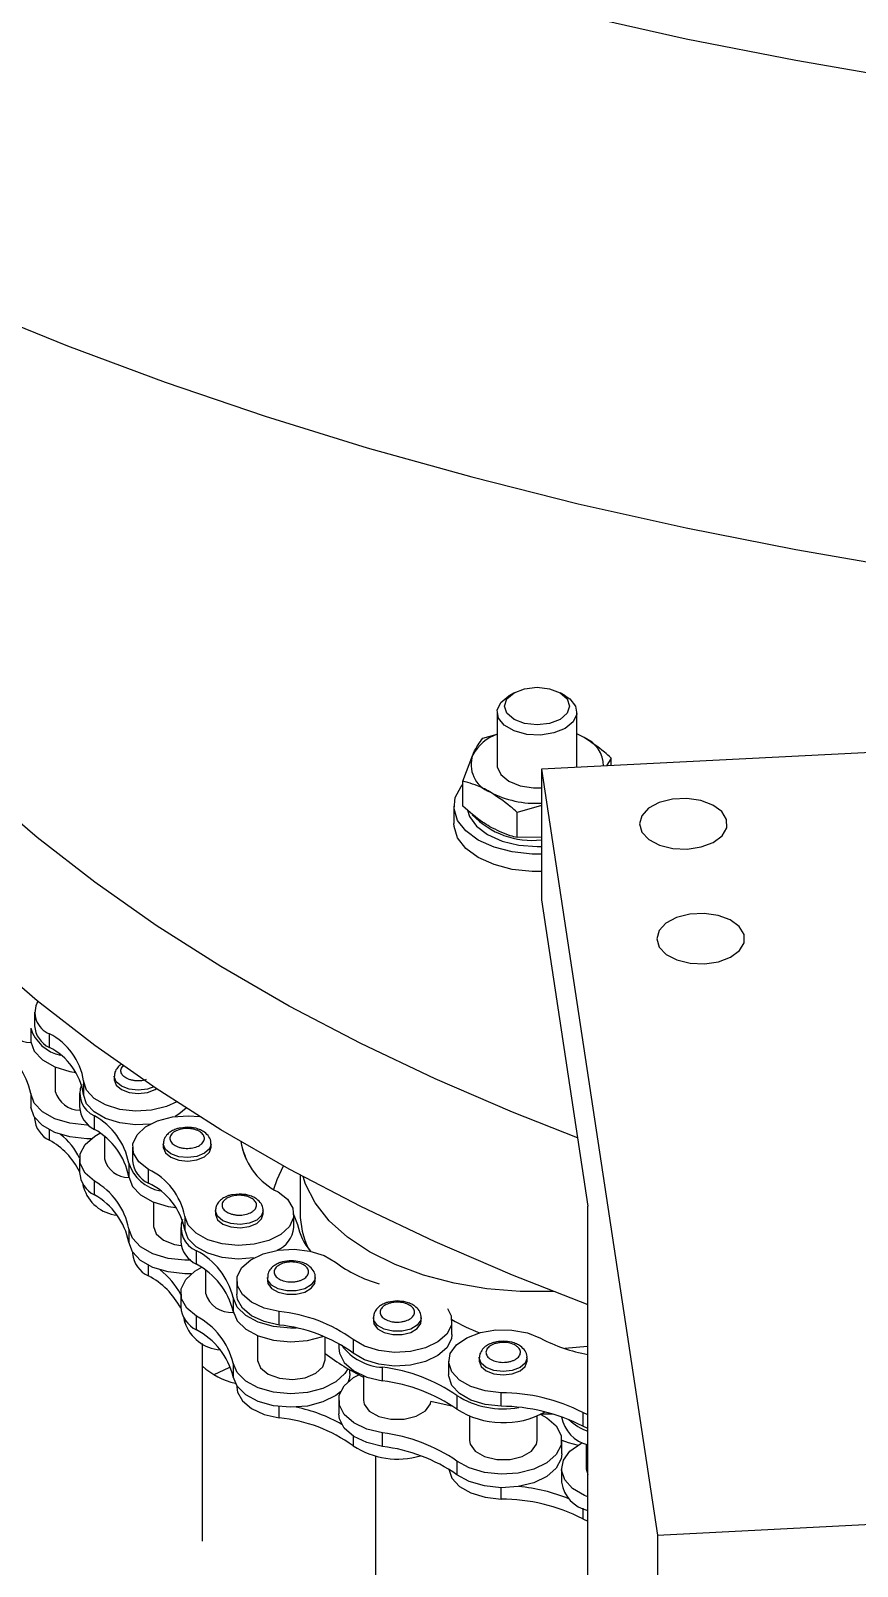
# Model space of a CAD drawing. Header units: millimetres. Extents: x 334 to 3694, y 0 to 2376.
# Drawn here: x 2528.7 to 2566, y 1154.5 to 1223.7 of the extents above; entities that cross this region are included whole.
import ezdxf

# ---------------------------------------------------------------- set-up
doc = ezdxf.new("R2010")
doc.units = ezdxf.units.MM
doc.header["$LTSCALE"] = 3
doc.layers.add('1_외형선', color=7, linetype='Continuous', lineweight=25)

msp = doc.modelspace()

# ---------------------------------------------------------------- linework, layer by layer
at = {"layer": '1_외형선'}
for p, q in [((2550.515, 1193.88), (2550.28, 1193.744)), ((2552.826, 1193.744), (2552.59, 1193.88)), ((2549.753, 1193.01), (2549.753, 1190.636)), ((2553.353, 1190.636), (2553.353, 1193.01)), ((2549.103, 1191.831), (2549.753, 1192.016)), ((2581.638, 1191.943), (2551.752, 1190.434)), ((2553.674, 1191.86), (2553.353, 1192.029)), ((2548.206, 1189.899), (2548.655, 1191.084)), ((2554.899, 1190.935), (2554.687, 1190.582)), ((2554.899, 1190.593), (2554.899, 1190.935)), ((2551.752, 1190.434), (2556.981, 1155.929)), ((2551.752, 1190.434), (2551.752, 1184.555)), ((2553.34, 1190.514), (2553.353, 1190.636)), ((2548.206, 1188.769), (2548.206, 1189.899)), ((2547.803, 1188.774), (2547.803, 1187.99)), ((2551.752, 1188.808), (2550.656, 1188.485)), ((2550.656, 1187.355), (2550.656, 1188.485)), ((2551.752, 1187.371), (2550.656, 1187.355)), ((2551.752, 1184.555), (2553.844, 1170.753)), ((2528.9, 1179.487), (2528.9, 1178.874)), ((2528.726, 1178.771), (2528.726, 1178.158)), ((2529.568, 1177.901), (2529.568, 1178.514)), ((2529.836, 1177.017), (2529.836, 1175.92)), ((2531.112, 1176.388), (2531.112, 1175.776)), ((2532.493, 1176.596), (2532.493, 1176.444)), ((2528.726, 1175.816), (2528.726, 1175.204)), ((2530.93, 1175.832), (2530.93, 1175.219)), ((2528.9, 1174.755), (2528.9, 1174.695)), ((2531.596, 1174.208), (2531.596, 1174.82)), ((2535.78, 1174.302), (2535.475, 1174.263)), ((2529.568, 1173.722), (2529.568, 1174.188)), ((2532.046, 1173.878), (2532.046, 1172.878)), ((2534.703, 1173.554), (2534.703, 1173.402)), ((2536.857, 1173.402), (2536.857, 1173.554)), ((2538.2, 1173.658), (2538.235, 1173.495)), ((2530.93, 1172.878), (2530.93, 1172.265)), ((2533.32, 1173.402), (2533.32, 1172.789)), ((2533.147, 1172.686), (2533.147, 1172.073)), ((2534.034, 1171.789), (2534.034, 1172.402)), ((2540.873, 1172.148), (2540.873, 1170.451)), ((2531.112, 1171.597), (2531.098, 1171.73)), ((2531.112, 1171.709), (2531.112, 1171.597)), ((2531.596, 1171.253), (2531.596, 1171.866)), ((2534.256, 1170.933), (2534.256, 1169.835)), ((2538.129, 1171.294), (2537.824, 1171.255)), ((2535.674, 1170.301), (2535.674, 1169.688)), ((2537.052, 1170.546), (2537.052, 1170.394)), ((2539.206, 1170.394), (2539.206, 1170.546)), ((2540.589, 1169.782), (2540.589, 1170.394)), ((2540.589, 1170.335), (2540.757, 1169.925)), ((2553.844, 1153.385), (2553.844, 1170.753)), ((2533.147, 1169.731), (2533.147, 1169.119)), ((2535.489, 1169.782), (2535.489, 1169.169)), ((2536.201, 1168.128), (2536.201, 1168.74)), ((2533.32, 1168.67), (2533.32, 1168.61)), ((2534.034, 1167.61), (2534.034, 1168.08)), ((2536.605, 1167.852), (2536.605, 1166.827)), ((2538.017, 1167.386), (2538.017, 1166.774)), ((2539.4, 1167.538), (2539.4, 1167.386)), ((2541.554, 1167.386), (2541.554, 1167.538)), ((2535.489, 1166.827), (2535.489, 1166.215)), ((2537.849, 1166.63), (2537.849, 1166.018)), ((2539.931, 1165.389), (2539.931, 1166.001)), ((2535.674, 1165.509), (2535.642, 1165.703)), ((2535.674, 1165.654), (2535.674, 1165.509)), ((2536.201, 1165.173), (2536.201, 1165.786)), ((2544.175, 1165.725), (2544.175, 1165.573)), ((2546.329, 1165.573), (2546.329, 1165.725)), ((2547.712, 1164.961), (2547.712, 1165.573)), ((2536.464, 1155.65), (2536.464, 1164.557)), ((2538.953, 1164.917), (2538.953, 1163.82)), ((2542.001, 1163.82), (2542.001, 1164.849)), ((2542.612, 1164.555), (2542.612, 1164.349)), ((2543.266, 1164.735), (2543.266, 1164.123)), ((2548.95, 1163.912), (2548.95, 1163.761)), ((2551.104, 1163.761), (2551.104, 1163.912)), ((2537.849, 1163.676), (2537.849, 1163.063)), ((2543.117, 1163.207), (2543.117, 1163.368)), ((2544.592, 1162.873), (2544.592, 1163.485)), ((2547.567, 1163.761), (2547.567, 1163.148)), ((2538.017, 1162.654), (2538.017, 1162.595)), ((2543.728, 1163.104), (2543.728, 1162.007)), ((2542.612, 1162.007), (2542.612, 1161.394)), ((2547.775, 1161.72), (2546.772, 1161.941)), ((2547.942, 1162.214), (2547.942, 1161.601)), ((2549.93, 1161.729), (2549.93, 1162.342)), ((2539.931, 1161.21), (2539.931, 1161.716)), ((2548.503, 1161.291), (2548.503, 1160.194)), ((2551.551, 1160.194), (2551.551, 1161.291)), ((2552.27, 1161.38), (2551.71, 1161.368)), ((2553.844, 1161.339), (2553.612, 1161.45)), ((2553.612, 1161.45), (2553.612, 1160.838)), ((2543.266, 1160.39), (2543.266, 1159.944)), ((2544.592, 1159.919), (2544.592, 1160.531)), ((2553.844, 1160.727), (2553.612, 1160.838)), ((2552.667, 1159.582), (2552.667, 1160.194)), ((2553.773, 1160.015), (2553.773, 1158.918)), ((2544.264, 1159.481), (2544.264, 1149.542)), ((2547.942, 1159.259), (2547.942, 1158.647)), ((2552.657, 1158.918), (2552.657, 1158.306)), ((2553.773, 1158.918), (2553.844, 1158.654)), ((2549.93, 1157.55), (2549.93, 1158.059)), ((2553.612, 1157.133), (2553.612, 1156.659)), ((2556.981, 1155.929), (2586.867, 1157.438)), ((2553.612, 1156.659), (2553.844, 1156.547)), ((2556.981, 1155.929), (2556.981, 1110.028))]:
    msp.add_line(p, q, dxfattribs=at)
at = {"layer": '1_외형선', "flags": 128}
for points in [[(2500.055, 1225.988), (2503.318, 1223.629), (2506.744, 1221.349), (2510.328, 1219.151), (2514.062, 1217.038), (2517.942, 1215.014), (2521.961, 1213.083), (2526.112, 1211.248), (2530.389, 1209.511), (2534.783, 1207.875), (2539.29, 1206.344), (2543.899, 1204.919), (2548.606, 1203.604), (2553.4, 1202.399), (2558.275, 1201.308), (2563.223, 1200.332), (2568.235, 1199.472)], [(2553.4, 1224.446), (2558.275, 1223.354), (2563.223, 1222.378), (2568.235, 1221.518), (2573.304, 1220.777), (2578.42, 1220.154), (2583.576, 1219.652), (2588.763, 1219.27), (2593.973, 1219.011), (2599.196, 1218.873), (2604.425, 1218.858), (2609.651, 1218.965), (2614.864, 1219.194), (2620.058, 1219.545), (2625.222, 1220.017), (2630.349, 1220.61), (2635.431, 1221.322), (2640.458, 1222.152), (2645.423, 1223.1), (2650.317, 1224.162)], [(2553.377, 1173.833), (2550.447, 1174.982), (2546.96, 1176.482), (2543.602, 1178.078), (2540.381, 1179.765), (2537.305, 1181.541), (2534.382, 1183.4), (2531.618, 1185.339), (2529.019, 1187.352), (2526.591, 1189.436), (2524.341, 1191.584), (2522.274, 1193.793), (2520.393, 1196.057), (2518.705, 1198.371), (2517.211, 1200.73), (2515.917, 1203.127), (2514.826, 1205.557), (2513.938, 1208.016), (2513.258, 1210.496), (2512.786, 1212.992), (2512.523, 1215.498), (2512.469, 1217.918)], [(2553.858, 1166.305), (2550.447, 1167.633), (2546.96, 1169.133), (2543.602, 1170.729), (2540.381, 1172.417), (2537.305, 1174.192), (2534.382, 1176.051), (2531.618, 1177.99), (2529.019, 1180.003), (2526.591, 1182.087), (2524.341, 1184.235), (2522.274, 1186.444), (2520.393, 1188.709), (2518.705, 1191.023), (2517.211, 1193.381), (2515.917, 1195.778), (2514.826, 1198.209), (2513.938, 1200.667), (2513.258, 1203.147), (2512.786, 1205.643), (2512.523, 1208.149), (2512.464, 1210.032)], [(2552.825, 1192.275), (2552.313, 1192.068), (2551.709, 1191.975), (2551.087, 1192.006), (2550.52, 1192.158), (2550.078, 1192.414), (2549.814, 1192.741), (2549.759, 1193.1), (2549.921, 1193.449), (2550.28, 1193.744)], [(2552.59, 1192.682), (2552.114, 1192.499), (2551.553, 1192.434), (2550.991, 1192.499), (2550.515, 1192.682), (2550.197, 1192.957), (2550.085, 1193.281), (2550.197, 1193.605), (2550.515, 1193.88), (2550.991, 1194.064), (2551.553, 1194.128), (2552.114, 1194.064), (2552.59, 1193.88), (2552.908, 1193.605), (2553.02, 1193.281), (2552.908, 1192.957), (2552.59, 1192.682)], [(2552.826, 1193.744), (2553.027, 1193.606), (2553.291, 1193.279), (2553.346, 1192.919), (2553.184, 1192.571), (2552.825, 1192.275)], [(2553.674, 1191.86), (2553.379, 1192.01), (2553.353, 1192.021)], [(2549.753, 1190.636), (2549.759, 1190.545), (2549.921, 1190.197), (2550.28, 1189.901), (2550.792, 1189.694), (2551.396, 1189.601), (2551.752, 1189.603)], [(2551.752, 1186.612), (2551.326, 1186.613), (2550.437, 1186.707), (2549.613, 1186.921), (2548.901, 1187.243), (2548.343, 1187.654), (2547.972, 1188.13), (2547.809, 1188.643), (2547.864, 1189.164), (2548.133, 1189.663), (2548.206, 1189.751)], [(2558.32, 1186.837), (2558.951, 1186.931), (2559.495, 1187.138), (2559.893, 1187.436), (2560.102, 1187.793), (2560.099, 1188.169), (2559.884, 1188.524), (2559.482, 1188.82), (2558.934, 1189.024), (2558.302, 1189.115), (2557.653, 1189.082), (2557.057, 1188.93), (2556.579, 1188.673), (2556.272, 1188.342), (2556.167, 1187.97), (2556.278, 1187.599), (2556.591, 1187.269), (2557.072, 1187.016), (2557.67, 1186.866), (2558.32, 1186.837)], [(2548.42, 1188.585), (2548.51, 1188.303), (2548.825, 1187.865), (2549.325, 1187.488), (2549.978, 1187.199), (2550.737, 1187.018), (2551.553, 1186.956), (2551.752, 1186.959)], [(2551.752, 1185.828), (2551.326, 1185.829), (2550.437, 1185.923), (2549.613, 1186.138), (2548.901, 1186.459), (2548.343, 1186.87), (2547.972, 1187.346), (2547.809, 1187.859), (2547.803, 1187.99)], [(2559.104, 1181.661), (2559.736, 1181.755), (2560.28, 1181.962), (2560.677, 1182.26), (2560.886, 1182.617), (2560.883, 1182.993), (2560.669, 1183.348), (2560.266, 1183.644), (2559.719, 1183.849), (2559.086, 1183.939), (2558.437, 1183.906), (2557.841, 1183.754), (2557.364, 1183.498), (2557.056, 1183.166), (2556.952, 1182.794), (2557.062, 1182.424), (2557.375, 1182.093), (2557.856, 1181.84), (2558.455, 1181.69), (2559.104, 1181.661)], [(2528.726, 1178.158), (2528.889, 1177.724), (2529.262, 1177.336), (2529.813, 1177.027), (2530.495, 1176.822), (2530.77, 1176.776)], [(2535.311, 1175.441), (2534.846, 1175.23), (2534.176, 1175.068), (2533.452, 1175.026), (2532.739, 1175.108), (2532.098, 1175.306), (2531.586, 1175.604), (2531.248, 1175.976), (2531.112, 1176.388)], [(2534.272, 1176.125), (2533.987, 1176.023), (2533.575, 1175.974), (2533.162, 1176.021), (2532.812, 1176.155), (2532.577, 1176.356), (2532.493, 1176.593), (2532.493, 1176.6)], [(2532.493, 1176.444), (2532.493, 1176.442), (2532.577, 1176.204), (2532.812, 1176.003), (2533.162, 1175.869), (2533.575, 1175.823), (2533.987, 1175.871), (2534.335, 1176.007), (2534.394, 1176.044)], [(2531.349, 1174.396), (2531.251, 1174.397), (2530.495, 1174.48), (2529.813, 1174.685), (2529.262, 1174.995), (2528.889, 1175.383), (2528.726, 1175.816)], [(2534.115, 1174.447), (2533.452, 1174.413), (2532.739, 1174.495), (2532.098, 1174.694), (2531.586, 1174.992), (2531.248, 1175.364), (2531.112, 1175.776)], [(2531.448, 1173.784), (2531.251, 1173.785), (2530.495, 1173.868), (2529.813, 1174.072), (2529.262, 1174.382), (2528.889, 1174.77), (2528.726, 1175.204)], [(2535.741, 1175.164), (2535.405, 1174.886), (2535.235, 1174.787)], [(2534.034, 1172.402), (2533.604, 1172.74), (2533.364, 1173.137), (2533.335, 1173.556), (2533.52, 1173.962), (2533.903, 1174.319), (2534.449, 1174.596), (2535.112, 1174.769), (2535.834, 1174.822), (2536.343, 1174.784)], [(2531.596, 1171.866), (2531.175, 1172.237), (2530.957, 1172.663), (2530.96, 1173.106), (2531.185, 1173.531), (2531.612, 1173.9), (2531.848, 1174.033)], [(2536.857, 1173.547), (2536.788, 1173.333), (2536.565, 1173.128), (2536.223, 1172.987), (2535.814, 1172.932), (2535.399, 1172.972), (2535.043, 1173.101), (2534.799, 1173.298), (2534.704, 1173.535), (2534.703, 1173.556)], [(2534.703, 1173.402), (2534.704, 1173.383), (2534.799, 1173.146), (2535.043, 1172.949), (2535.399, 1172.82), (2535.814, 1172.78), (2536.223, 1172.835), (2536.565, 1172.976), (2536.788, 1173.182), (2536.857, 1173.402)], [(2538.267, 1173.301), (2538.394, 1173.004), (2538.418, 1172.858)], [(2539.692, 1171.506), (2539.835, 1171.944), (2540.122, 1172.56)], [(2533.147, 1172.073), (2533.31, 1171.64), (2533.683, 1171.251), (2534.234, 1170.942), (2534.916, 1170.737), (2535.289, 1170.68)], [(2552.296, 1166.897), (2550.791, 1166.898), (2549.282, 1167.023), (2547.82, 1167.271), (2546.434, 1167.636), (2545.152, 1168.112), (2544.001, 1168.688), (2543.003, 1169.353), (2542.179, 1170.093), (2541.546, 1170.893), (2541.117, 1171.737), (2541.006, 1172.076)], [(2539.875, 1171.394), (2540.306, 1171.055), (2540.545, 1170.659), (2540.574, 1170.24), (2540.389, 1169.834), (2540.007, 1169.477), (2539.46, 1169.2), (2538.797, 1169.027), (2538.076, 1168.974), (2537.359, 1169.045), (2536.709, 1169.234), (2536.184, 1169.524), (2535.828, 1169.891), (2535.674, 1170.301)], [(2539.206, 1170.54), (2539.136, 1170.326), (2538.913, 1170.12), (2538.571, 1169.979), (2538.162, 1169.924), (2537.747, 1169.964), (2537.391, 1170.093), (2537.147, 1170.29), (2537.052, 1170.527), (2537.052, 1170.548)], [(2537.052, 1170.394), (2537.052, 1170.375), (2537.147, 1170.138), (2537.391, 1169.941), (2537.747, 1169.813), (2538.162, 1169.773), (2538.571, 1169.827), (2538.913, 1169.968), (2539.136, 1170.174), (2539.206, 1170.394)], [(2535.943, 1168.314), (2535.671, 1168.312), (2534.916, 1168.395), (2534.234, 1168.6), (2533.683, 1168.91), (2533.31, 1169.298), (2533.147, 1169.731)], [(2534.256, 1169.835), (2534.256, 1169.831), (2534.375, 1169.495), (2534.708, 1169.21), (2535.203, 1169.021), (2535.512, 1168.969)], [(2538.775, 1168.411), (2538.076, 1168.362), (2537.359, 1168.433), (2536.709, 1168.622), (2536.184, 1168.912), (2535.828, 1169.278), (2535.674, 1169.688)], [(2535.967, 1167.703), (2535.671, 1167.7), (2534.916, 1167.783), (2534.234, 1167.988), (2533.683, 1168.297), (2533.31, 1168.685), (2533.147, 1169.119)], [(2539.931, 1166.001), (2539.253, 1166.154), (2538.683, 1166.415), (2538.269, 1166.76), (2538.048, 1167.16), (2538.04, 1167.58), (2538.244, 1167.983), (2538.644, 1168.333), (2539.204, 1168.601), (2539.875, 1168.763), (2540.598, 1168.805), (2541.312, 1168.722), (2541.952, 1168.523), (2542.463, 1168.224)], [(2536.201, 1165.786), (2535.763, 1166.15), (2535.526, 1166.573), (2535.509, 1167.016), (2535.715, 1167.444), (2536.125, 1167.82), (2536.448, 1168.002)], [(2541.554, 1167.535), (2541.535, 1167.421), (2541.377, 1167.196), (2541.082, 1167.024), (2540.695, 1166.929), (2540.275, 1166.927), (2539.885, 1167.019), (2539.586, 1167.189), (2539.422, 1167.412), (2539.4, 1167.539)], [(2539.4, 1167.386), (2539.422, 1167.26), (2539.586, 1167.037), (2539.885, 1166.867), (2540.275, 1166.775), (2540.695, 1166.777), (2541.082, 1166.872), (2541.377, 1167.045), (2541.535, 1167.269), (2541.554, 1167.386)], [(2540.697, 1165.255), (2540.438, 1165.25), (2539.679, 1165.321), (2538.987, 1165.515), (2538.423, 1165.817), (2538.032, 1166.199), (2537.849, 1166.63)], [(2539.931, 1165.389), (2539.253, 1165.542), (2538.683, 1165.802), (2538.269, 1166.147), (2538.048, 1166.547), (2538.017, 1166.774)], [(2537.849, 1166.018), (2538.032, 1165.587), (2538.423, 1165.204), (2538.987, 1164.903), (2539.679, 1164.709), (2540.438, 1164.637), (2541.2, 1164.696), (2541.901, 1164.878), (2541.916, 1164.884)], [(2547.511, 1166.135), (2547.681, 1165.8), (2547.689, 1165.38), (2547.485, 1164.977), (2547.085, 1164.626), (2546.525, 1164.358), (2545.854, 1164.196), (2545.131, 1164.155), (2544.418, 1164.237), (2543.777, 1164.437), (2543.266, 1164.735)], [(2546.329, 1165.722), (2546.31, 1165.608), (2546.152, 1165.384), (2545.857, 1165.211), (2545.47, 1165.116), (2545.05, 1165.115), (2544.66, 1165.206), (2544.361, 1165.376), (2544.197, 1165.599), (2544.175, 1165.726)], [(2544.175, 1165.573), (2544.197, 1165.448), (2544.361, 1165.224), (2544.66, 1165.054), (2545.05, 1164.963), (2545.47, 1164.964), (2545.857, 1165.059), (2546.152, 1165.232), (2546.31, 1165.457), (2546.329, 1165.573)], [(2547.712, 1164.961), (2547.689, 1164.767), (2547.485, 1164.365), (2547.085, 1164.014), (2546.525, 1163.746), (2545.854, 1163.584), (2545.131, 1163.543), (2544.418, 1163.625), (2543.777, 1163.824), (2543.266, 1164.123)], [(2549.93, 1162.342), (2549.216, 1162.42), (2548.572, 1162.615), (2548.056, 1162.911), (2547.712, 1163.281), (2547.57, 1163.693), (2547.643, 1164.11), (2547.924, 1164.497), (2548.389, 1164.82), (2548.997, 1165.05), (2549.695, 1165.168), (2550.422, 1165.162), (2551.115, 1165.034), (2551.713, 1164.795)], [(2542.612, 1164.349), (2542.641, 1164.122), (2542.865, 1163.698), (2543.291, 1163.328), (2543.883, 1163.045), (2544.592, 1162.873)], [(2548.95, 1163.912), (2548.95, 1163.915), (2548.951, 1163.941)], [(2551.104, 1163.911), (2551.104, 1163.91), (2551.02, 1163.672), (2550.785, 1163.471), (2550.435, 1163.337), (2550.022, 1163.291), (2549.61, 1163.339), (2549.262, 1163.475), (2549.03, 1163.677), (2548.95, 1163.912)], [(2553.844, 1164.429), (2553.823, 1164.426), (2552.81, 1164.328)], [(2537.738, 1163.478), (2537.664, 1163.455), (2536.981, 1163.152)], [(2543.025, 1163.421), (2542.891, 1163.203), (2542.481, 1162.827), (2541.901, 1162.536), (2541.2, 1162.354), (2540.438, 1162.296), (2539.679, 1162.367), (2538.987, 1162.561), (2538.423, 1162.862), (2538.032, 1163.245), (2537.849, 1163.676)], [(2538.953, 1163.82), (2538.954, 1163.792), (2539.088, 1163.458), (2539.433, 1163.179), (2539.937, 1162.997), (2540.524, 1162.94), (2541.103, 1163.017), (2541.587, 1163.217), (2541.902, 1163.508), (2542.001, 1163.82)], [(2544.592, 1160.531), (2543.883, 1160.703), (2543.291, 1160.986), (2542.865, 1161.356), (2542.641, 1161.781), (2542.639, 1162.224), (2542.859, 1162.65), (2543.281, 1163.021), (2543.512, 1163.153)], [(2543.117, 1163.207), (2543.097, 1163.018), (2543.038, 1162.837)], [(2549.93, 1161.729), (2549.216, 1161.807), (2548.572, 1162.003), (2548.056, 1162.299), (2547.712, 1162.668), (2547.57, 1163.08), (2547.567, 1163.148)], [(2548.95, 1163.761), (2549.03, 1163.525), (2549.262, 1163.323), (2549.61, 1163.187), (2550.022, 1163.139), (2550.435, 1163.185), (2550.785, 1163.319), (2551.02, 1163.52), (2551.104, 1163.758), (2551.104, 1163.761)], [(2542.691, 1162.377), (2542.481, 1162.215), (2541.901, 1161.924), (2541.2, 1161.741), (2540.438, 1161.683), (2539.679, 1161.754), (2538.987, 1161.949), (2538.423, 1162.25), (2538.032, 1162.632), (2537.849, 1163.063)], [(2538.017, 1162.595), (2538.048, 1162.368), (2538.269, 1161.968), (2538.683, 1161.623), (2539.253, 1161.363), (2539.931, 1161.21)], [(2543.728, 1162.007), (2543.76, 1161.829), (2543.991, 1161.513), (2544.415, 1161.272), (2544.966, 1161.143), (2545.56, 1161.145), (2546.108, 1161.279), (2546.525, 1161.523), (2546.749, 1161.841), (2546.772, 1161.941)], [(2544.592, 1159.919), (2543.883, 1160.091), (2543.291, 1160.374), (2542.865, 1160.743), (2542.641, 1161.168), (2542.612, 1161.394)], [(2551.717, 1161.365), (2551.988, 1161.214), (2552.414, 1160.845), (2552.638, 1160.42), (2552.64, 1159.976), (2552.42, 1159.551), (2551.998, 1159.18), (2551.408, 1158.895), (2550.702, 1158.72), (2549.938, 1158.671), (2549.181, 1158.75), (2548.496, 1158.952), (2547.942, 1159.259), (2547.942, 1159.259)], [(2548.503, 1160.194), (2548.534, 1160.016), (2548.766, 1159.7), (2549.19, 1159.459), (2549.741, 1159.33), (2550.335, 1159.332), (2550.883, 1159.466), (2551.3, 1159.711), (2551.524, 1160.029), (2551.551, 1160.194)], [(2553.844, 1157.646), (2553.694, 1157.707), (2553.158, 1158.025), (2552.803, 1158.419), (2552.66, 1158.855), (2552.74, 1159.296), (2553.037, 1159.706), (2553.526, 1160.048), (2553.607, 1160.089)], [(2552.667, 1160.197), (2552.953, 1160.104), (2553.404, 1159.98)], [(2552.667, 1159.582), (2552.64, 1159.364), (2552.42, 1158.938), (2551.998, 1158.568), (2551.408, 1158.283), (2550.702, 1158.108), (2549.938, 1158.058), (2549.181, 1158.138), (2548.496, 1158.34), (2547.942, 1158.647)], [(2547.57, 1158.898), (2547.712, 1158.489), (2548.056, 1158.119), (2548.572, 1157.824), (2549.216, 1157.628), (2549.93, 1157.55)]]:
    msp.add_lwpolyline(points, dxfattribs=at)
at = {"layer": '1_외형선'}
for centre, radius, start, end in [((2550.513, 1190.018), 2.142, 110.80336, 150.17616), ((2553.137, 1190.552), 1.414, 0.93844, 67.68137), ((2549.898, 1190.645), 1.319, 160.539, 249.25792), ((2551.483, 1193.27), 4.37, 241.99662, 273.52457), ((2551.337, 1190.975), 3.745, 223.81266, 276.35755), ((2529.947, 1179.47), 1.029, 150.51981, 248.39864), ((2528.735, 1179.267), 1.15, 195.32918, 269.85548), ((2530.457, 1179.318), 1.815, 197.54143, 257.83785), ((2530.068, 1178.961), 1.172, 184.23112, 244.72657), ((2528.273, 1175.949), 2.873, 8.79249, 63.20299), ((2525.666, 1175.224), 3.117, 10.96155, 61.03394), ((2528.273, 1175.337), 2.873, 8.79249, 63.20299), ((2530.945, 1176.224), 1.15, 195.32918, 269.85548), ((2532.04, 1175.823), 1.097, 157.88228, 246.09731), ((2532.153, 1175.299), 1.226, 183.73931, 242.95618), ((2530.068, 1174.782), 1.172, 184.23112, 244.72657), ((2530.087, 1172.093), 3.117, 10.96155, 61.03394), ((2527.927, 1170.785), 3.365, 26.79799, 60.80575), ((2528.187, 1171.581), 3.05, 25.90177, 51.7751), ((2530.087, 1171.481), 3.117, 10.96155, 61.03394), ((2533.155, 1173.182), 1.15, 195.32918, 269.85548), ((2541.165, 1174.092), 2.99, 191.50931, 244.45188), ((2532.153, 1172.345), 1.226, 183.73931, 242.95618), ((2534.899, 1173.247), 1.84, 197.75554, 259.27209), ((2534.519, 1172.89), 1.203, 184.78776, 246.21077), ((2532.744, 1169.704), 2.99, 11.50931, 64.45188), ((2532.788, 1172.079), 1.744, 196.05445, 264.32402), ((2530.087, 1169.139), 3.117, 10.96155, 61.03394), ((2532.744, 1169.092), 2.99, 11.50931, 64.45188), ((2530.087, 1168.526), 3.117, 10.96155, 61.03394), ((2536.626, 1169.779), 1.122, 160.88344, 247.78426), ((2544.668, 1170.477), 3.796, 180.38873, 205.74692), ((2539.328, 1169.921), 1.268, 293.37109, 353.70292), ((2543.317, 1170.411), 2.606, 190.74632, 220.56), ((2536.743, 1169.263), 1.258, 184.27013, 244.49805), ((2534.694, 1165.865), 3.246, 13.62674, 62.33445), ((2534.519, 1168.711), 1.203, 184.78776, 246.21077), ((2534.694, 1165.253), 3.246, 13.62674, 62.33445), ((2546.089, 1173.062), 6.046, 233.1494, 254.06483), ((2532.411, 1164.537), 3.475, 27.59068, 62.17026), ((2532.673, 1165.341), 3.155, 26.82339, 53.35632), ((2537.768, 1167.171), 1.213, 196.45037, 274.34242), ((2536.743, 1166.309), 1.258, 184.27013, 244.49805), ((2539.234, 1159.139), 6.898, 54.223, 84.19912), ((2537.404, 1166.093), 1.826, 198.64888, 265.72562), ((2534.694, 1162.911), 3.246, 13.62674, 62.33445), ((2539.234, 1158.527), 6.898, 54.223, 84.19912), ((2551.226, 1171.445), 6.784, 238.77363, 250.63908), ((2534.694, 1162.299), 3.246, 13.62674, 62.33445), ((2555.124, 1171.275), 7.323, 242.23578, 259.93074), ((2548.569, 1172.877), 10.961, 233.18777, 243.79136), ((2544.715, 1165.924), 2.442, 216.37358, 267.10276), ((2538.744, 1166.101), 3.43, 228.33764, 256.62414), ((2543.67, 1156.01), 7.532, 55.45253, 82.96959), ((2543.67, 1155.397), 7.532, 55.45253, 82.96959), ((2550.017, 1165.501), 3.888, 237.73288, 280.51199), ((2549.885, 1154.106), 8.236, 63.09596, 89.68424), ((2539.234, 1154.348), 6.898, 54.223, 84.19912), ((2539.275, 1154.85), 6.984, 60.16938, 78.25274), ((2550.038, 1164.883), 3.894, 237.42383, 298.89361), ((2549.885, 1153.493), 8.236, 63.09596, 89.68424), ((2554.239, 1161.546), 1.608, 190.24734, 255.75402), ((2554.638, 1162.828), 2.365, 225.86611, 250.36846), ((2543.67, 1153.055), 7.532, 55.45253, 82.96959), ((2545.27, 1163.029), 3.679, 236.99402, 286.28731), ((2543.67, 1152.443), 7.532, 55.45253, 82.96959), ((2554.177, 1158.534), 1.537, 188.53137, 257.46999), ((2549.914, 1149.806), 8.346, 68.36412, 84.41609), ((2549.885, 1149.314), 8.236, 63.09596, 89.68424)]:
    msp.add_arc(centre, radius, start, end, dxfattribs=at)
for points, knots in [([(2548.655, 1191.084), (2548.665, 1191.107), (2548.817, 1191.43), (2548.965, 1191.638), (2549.103, 1191.831)], [0, 0, 0, 0, 0.070201, 1, 1, 1, 1]), ([(2554.899, 1190.935), (2554.796, 1191.027), (2554.397, 1191.386), (2553.982, 1191.658), (2553.674, 1191.86)], [0, 0, 0, 0, 0.257551, 1, 1, 1, 1]), ([(2549.431, 1189.411), (2549.32, 1189.472), (2548.905, 1189.699), (2548.502, 1189.815), (2548.206, 1189.899)], [0, 0, 0, 0, 0.2686336, 1, 1, 1, 1]), ([(2549.431, 1187.843), (2549.32, 1187.911), (2548.905, 1188.162), (2548.502, 1188.513), (2548.206, 1188.769)], [0, 0, 0, 0, 0.268634, 1, 1, 1, 1]), ([(2550.656, 1188.485), (2550.553, 1188.578), (2550.154, 1188.936), (2549.739, 1189.209), (2549.431, 1189.411)], [0, 0, 0, 0, 0.257551, 1, 1, 1, 1]), ([(2550.656, 1187.355), (2550.553, 1187.381), (2550.154, 1187.484), (2549.739, 1187.69), (2549.431, 1187.843)], [0, 0, 0, 0, 0.257551, 1, 1, 1, 1]), ([(2532.855, 1177.159), (2532.84, 1177.151), (2532.752, 1177.107), (2532.631, 1176.984), (2532.51, 1176.801), (2532.505, 1176.662), (2532.503, 1176.603)], [0, 0, 0, 0, 0.067806, 0.396183, 0.741945, 1, 1, 1, 1]), ([(2533.924, 1176.448), (2533.907, 1176.441), (2533.81, 1176.401), (2533.629, 1176.389), (2533.427, 1176.397), (2533.274, 1176.423), (2533.133, 1176.466), (2532.977, 1176.542), (2532.836, 1176.663), (2532.785, 1176.806), (2532.8, 1176.924), (2532.848, 1177.011), (2532.896, 1177.072), (2532.935, 1177.098), (2532.94, 1177.102)], [0, 0, 0, 0, 0.030998, 0.171681, 0.248148, 0.32477, 0.401236, 0.477858, 0.618542, 0.759225, 0.835692, 0.912314, 0.98878, 1, 1, 1, 1]), ([(2535.475, 1174.263), (2535.442, 1174.26), (2535.354, 1174.252), (2535.2, 1174.193), (2535.012, 1174.1), (2534.839, 1173.944), (2534.721, 1173.757), (2534.715, 1173.618), (2534.713, 1173.558)], [0, 0, 0, 0, 0.079355, 0.204222, 0.407597, 0.615334, 0.83407, 1, 1, 1, 1]), ([(2535.461, 1174.208), (2535.554, 1174.225), (2535.699, 1174.253), (2535.903, 1174.245), (2536.057, 1174.221), (2536.2, 1174.18), (2536.36, 1174.107), (2536.506, 1173.987), (2536.564, 1173.845), (2536.553, 1173.728), (2536.512, 1173.639), (2536.441, 1173.556), (2536.314, 1173.464), (2536.107, 1173.38), (2535.861, 1173.346), (2535.658, 1173.352), (2535.503, 1173.376), (2535.361, 1173.417), (2535.201, 1173.49), (2535.055, 1173.61), (2534.996, 1173.752), (2535.007, 1173.87), (2535.049, 1173.959), (2535.12, 1174.041), (2535.245, 1174.135), (2535.376, 1174.179), (2535.461, 1174.208)], [0, 0, 0, 0, 0.059861, 0.092397, 0.125, 0.157537, 0.190139, 0.25, 0.309861, 0.342397, 0.375, 0.407537, 0.440139, 0.5, 0.559861, 0.592397, 0.625, 0.657537, 0.690139, 0.75, 0.809861, 0.842397, 0.875, 0.907537, 0.940139, 1, 1, 1, 1]), ([(2536.847, 1173.546), (2536.85, 1173.568), (2536.867, 1173.679), (2536.773, 1173.882), (2536.598, 1174.066), (2536.383, 1174.187), (2536.124, 1174.279), (2535.912, 1174.293), (2535.78, 1174.302)], [0, 0, 0, 0, 0.048072, 0.250387, 0.462132, 0.606315, 0.757533, 1, 1, 1, 1]), ([(2537.824, 1171.255), (2537.79, 1171.252), (2537.703, 1171.244), (2537.548, 1171.185), (2537.36, 1171.092), (2537.187, 1170.936), (2537.069, 1170.749), (2537.064, 1170.61), (2537.062, 1170.55)], [0, 0, 0, 0, 0.079355, 0.204222, 0.407597, 0.615334, 0.83407, 1, 1, 1, 1]), ([(2537.809, 1171.2), (2537.903, 1171.217), (2538.047, 1171.245), (2538.252, 1171.237), (2538.406, 1171.213), (2538.549, 1171.172), (2538.708, 1171.099), (2538.854, 1170.98), (2538.913, 1170.837), (2538.902, 1170.72), (2538.86, 1170.631), (2538.789, 1170.548), (2538.663, 1170.456), (2538.456, 1170.372), (2538.209, 1170.338), (2538.006, 1170.345), (2537.852, 1170.368), (2537.709, 1170.409), (2537.549, 1170.483), (2537.403, 1170.602), (2537.345, 1170.744), (2537.356, 1170.862), (2537.397, 1170.951), (2537.468, 1171.033), (2537.594, 1171.127), (2537.725, 1171.171), (2537.809, 1171.2)], [0, 0, 0, 0, 0.059861, 0.092397, 0.125, 0.157537, 0.190139, 0.25, 0.309861, 0.342397, 0.375, 0.407537, 0.440139, 0.5, 0.559861, 0.592397, 0.625, 0.657537, 0.690139, 0.75, 0.809861, 0.842397, 0.875, 0.907537, 0.940139, 1, 1, 1, 1]), ([(2539.196, 1170.539), (2539.199, 1170.56), (2539.216, 1170.672), (2539.121, 1170.874), (2538.946, 1171.059), (2538.732, 1171.179), (2538.473, 1171.271), (2538.26, 1171.286), (2538.129, 1171.294)], [0, 0, 0, 0, 0.048072, 0.250387, 0.462132, 0.606315, 0.757533, 1, 1, 1, 1]), ([(2539.741, 1168.089), (2539.733, 1168.085), (2539.653, 1168.045), (2539.538, 1167.926), (2539.416, 1167.741), (2539.412, 1167.6), (2539.409, 1167.538)], [0, 0, 0, 0, 0.036147, 0.372224, 0.726094, 1, 1, 1, 1]), ([(2539.828, 1168.029), (2539.89, 1168.073), (2539.987, 1168.141), (2540.167, 1168.198), (2540.319, 1168.225), (2540.477, 1168.235), (2540.68, 1168.223), (2540.914, 1168.167), (2541.096, 1168.065), (2541.195, 1167.962), (2541.243, 1167.874), (2541.26, 1167.783), (2541.238, 1167.666), (2541.142, 1167.531), (2540.965, 1167.426), (2540.788, 1167.368), (2540.635, 1167.341), (2540.477, 1167.331), (2540.274, 1167.343), (2540.04, 1167.399), (2539.858, 1167.501), (2539.759, 1167.604), (2539.711, 1167.692), (2539.695, 1167.783), (2539.713, 1167.901), (2539.783, 1167.979), (2539.828, 1168.029)], [0, 0, 0, 0, 0.0598607, 0.0923973, 0.125, 0.1575366, 0.1901393, 0.25, 0.3098607, 0.3423973, 0.375, 0.4075366, 0.4401393, 0.5, 0.5598607, 0.5923973, 0.625, 0.6575366, 0.6901393, 0.75, 0.8098607, 0.8423973, 0.875, 0.9075366, 0.9401393, 1, 1, 1, 1]), ([(2540.477, 1168.287), (2540.339, 1168.277), (2540.147, 1168.263), (2539.903, 1168.183), (2539.801, 1168.124), (2539.741, 1168.089)], [0, 0, 0, 0, 0.5117887, 0.7110741, 1, 1, 1, 1]), ([(2541.544, 1167.534), (2541.547, 1167.554), (2541.564, 1167.665), (2541.47, 1167.867), (2541.294, 1168.051), (2541.08, 1168.171), (2540.821, 1168.263), (2540.608, 1168.278), (2540.477, 1168.287)], [0, 0, 0, 0, 0.045955, 0.248721, 0.460937, 0.60544, 0.756993, 1, 1, 1, 1]), ([(2544.516, 1166.277), (2544.508, 1166.273), (2544.428, 1166.232), (2544.313, 1166.113), (2544.191, 1165.928), (2544.187, 1165.787), (2544.184, 1165.726)], [0, 0, 0, 0, 0.036147, 0.372224, 0.726094, 1, 1, 1, 1]), ([(2544.603, 1166.217), (2544.665, 1166.26), (2544.762, 1166.328), (2544.942, 1166.385), (2545.094, 1166.413), (2545.252, 1166.422), (2545.455, 1166.41), (2545.689, 1166.354), (2545.871, 1166.252), (2545.97, 1166.149), (2546.018, 1166.062), (2546.035, 1165.97), (2546.013, 1165.853), (2545.917, 1165.718), (2545.74, 1165.613), (2545.563, 1165.555), (2545.41, 1165.528), (2545.252, 1165.518), (2545.049, 1165.531), (2544.815, 1165.586), (2544.633, 1165.688), (2544.534, 1165.791), (2544.486, 1165.879), (2544.47, 1165.97), (2544.488, 1166.088), (2544.558, 1166.166), (2544.603, 1166.217)], [0, 0, 0, 0, 0.059861, 0.092397, 0.125, 0.157537, 0.190139, 0.25, 0.309861, 0.342397, 0.375, 0.407537, 0.440139, 0.5, 0.559861, 0.592397, 0.625, 0.657537, 0.690139, 0.75, 0.809861, 0.842397, 0.875, 0.907537, 0.940139, 1, 1, 1, 1]), ([(2545.252, 1166.474), (2545.114, 1166.464), (2544.922, 1166.45), (2544.678, 1166.37), (2544.576, 1166.311), (2544.516, 1166.277)], [0, 0, 0, 0, 0.511789, 0.711074, 1, 1, 1, 1]), ([(2546.319, 1165.721), (2546.322, 1165.741), (2546.339, 1165.852), (2546.245, 1166.054), (2546.069, 1166.238), (2545.855, 1166.358), (2545.596, 1166.451), (2545.383, 1166.465), (2545.252, 1166.474)], [0, 0, 0, 0, 0.045955, 0.248721, 0.460937, 0.60544, 0.756993, 1, 1, 1, 1]), ([(2550.027, 1164.661), (2549.888, 1164.651), (2549.696, 1164.638), (2549.445, 1164.554), (2549.261, 1164.457), (2549.1, 1164.326), (2549.045, 1164.214), (2549.023, 1164.17)], [0, 0, 0, 0, 0.322568, 0.448173, 0.652752, 0.861718, 1, 1, 1, 1]), ([(2549.31, 1164.331), (2549.358, 1164.381), (2549.431, 1164.457), (2549.59, 1164.532), (2549.731, 1164.575), (2549.884, 1164.602), (2550.087, 1164.611), (2550.335, 1164.581), (2550.545, 1164.5), (2550.676, 1164.41), (2550.751, 1164.328), (2550.796, 1164.24), (2550.813, 1164.123), (2550.761, 1163.98), (2550.621, 1163.858), (2550.464, 1163.783), (2550.323, 1163.739), (2550.17, 1163.713), (2549.967, 1163.704), (2549.719, 1163.734), (2549.509, 1163.815), (2549.378, 1163.905), (2549.303, 1163.986), (2549.258, 1164.075), (2549.239, 1164.193), (2549.282, 1164.277), (2549.31, 1164.331)], [0, 0, 0, 0, 0.059861, 0.092397, 0.125, 0.157537, 0.190139, 0.25, 0.309861, 0.342397, 0.375, 0.407537, 0.440139, 0.5, 0.559861, 0.592397, 0.625, 0.657537, 0.690139, 0.75, 0.809861, 0.842397, 0.875, 0.907537, 0.940139, 1, 1, 1, 1]), ([(2551.094, 1163.91), (2551.097, 1163.93), (2551.114, 1164.04), (2551.019, 1164.241), (2550.844, 1164.425), (2550.63, 1164.546), (2550.371, 1164.638), (2550.158, 1164.652), (2550.027, 1164.661)], [0, 0, 0, 0, 0.044422, 0.247513, 0.46007, 0.604806, 0.756603, 1, 1, 1, 1]), ([(2549.023, 1164.17), (2549.007, 1164.145), (2548.96, 1164.073), (2548.961, 1163.986), (2548.961, 1163.93)], [0, 0, 0, 0, 0.34599, 1, 1, 1, 1])]:
    msp.add_open_spline(points, degree=3, knots=knots, dxfattribs=at)

doc.saveas('drawing.dxf')
